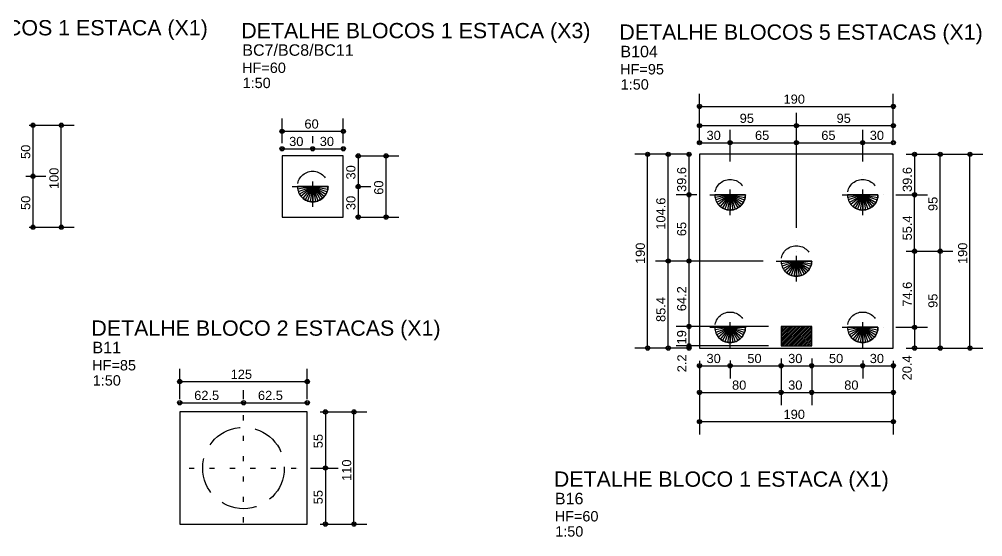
# Model space of a CAD drawing. Extents: x 0 to 119, y 0 to 84.
# Drawn here: x 74.49 to 93.38, y 42.2 to 52.35 of the extents above; entities that cross this region are included whole.
import ezdxf

# ---------------------------------------------------------------- set-up
doc = ezdxf.new("R2010")
doc.units = 0
doc.header["$MEASUREMENT"] = 0
for name, pattern in [('ESTILO_TQS_0001', [1, 0.7, -0.3]), ('ESTILO_TQS_0002', [0.4, 0.1, -0.3]), ('ESTILO_TQS_0003', [1.5, 0.5, -0.4, 0.1, -0.5])]:
    doc.linetypes.add(name, pattern=pattern)
for name, color, linetype in [('1', 3, 'CONTINUOUS'), ('10', 252, 'CONTINUOUS'), ('15', 12, 'CONTINUOUS'), ('18', 6, 'CONTINUOUS'), ('3', 7, 'CONTINUOUS'), ('32', 250, 'CONTINUOUS'), ('62', 7, 'CONTINUOUS')]:
    doc.layers.add(name, color=color, linetype=linetype)
doc.styles.add('TQS_ARIAL', font='arial.ttf')

msp = doc.modelspace()

# ---------------------------------------------------------------- linework, layer by layer
at = {"layer": '1', "color": 3, "linetype": 'Continuous'}
for p, q in [((89.729301, 47.799843), (89.729301, 47.799843)), ((89.7293, 46.133282), (89.7293, 46.133282))]:
    msp.add_line(p, q, dxfattribs=at)
for points in [[(80.54488, 49.068644), (79.94488, 49.068644), (79.945113, 49.056833), (79.947418, 49.029703), (79.95154, 49.005782), (79.957368, 48.982989), (79.967343, 48.954745), (79.980289, 48.927253), (79.991224, 48.908461), (80.006937, 48.885933), (80.020523, 48.869485), (80.042105, 48.847551), (80.060738, 48.831807), (80.082726, 48.816243), (80.104075, 48.80374), (80.130166, 48.791442), (80.150467, 48.783887), (80.179999, 48.775744), (80.206161, 48.771153), (80.230655, 48.768981), (80.24488, 48.768644), (80.256367, 48.768864), (80.281109, 48.770839), (80.309627, 48.775714), (80.33621, 48.782883), (80.361111, 48.792075), (80.38588, 48.803844), (80.405978, 48.815567), (80.431258, 48.833562), (80.447125, 48.847065), (80.467118, 48.867123), (80.482247, 48.885186), (80.499474, 48.909955), (80.5098, 48.927868), (80.523451, 48.957296), (80.53239, 48.982982), (80.5384, 49.006625), (80.542092, 49.027834), (80.544685, 49.057828), (80.54488, 49.068644)], [(88.729301, 48.906883), (88.129301, 48.906883), (88.129533, 48.895072), (88.131839, 48.867943), (88.135961, 48.844021), (88.141789, 48.821228), (88.151763, 48.792985), (88.164709, 48.765493), (88.175644, 48.746701), (88.191358, 48.724173), (88.204944, 48.707725), (88.226525, 48.68579), (88.245158, 48.670046), (88.267147, 48.654482), (88.288496, 48.641979), (88.314587, 48.629681), (88.334888, 48.622126), (88.364419, 48.613983), (88.390582, 48.609392), (88.415075, 48.60722), (88.429301, 48.606883), (88.440788, 48.607103), (88.465529, 48.609078), (88.494048, 48.613953), (88.520631, 48.621123), (88.545532, 48.630314), (88.570301, 48.642083), (88.590399, 48.653807), (88.615678, 48.671801), (88.631546, 48.685305), (88.651539, 48.705363), (88.666668, 48.723425), (88.683895, 48.748195), (88.69422, 48.766108), (88.707872, 48.795536), (88.716811, 48.821221), (88.72282, 48.844864), (88.726512, 48.866074), (88.729106, 48.896067), (88.729301, 48.906883)], [(91.329301, 48.906883), (90.729301, 48.906883), (90.729533, 48.895072), (90.731839, 48.867943), (90.735961, 48.844021), (90.741789, 48.821228), (90.751763, 48.792985), (90.764709, 48.765493), (90.775644, 48.746701), (90.791358, 48.724173), (90.804944, 48.707725), (90.826525, 48.68579), (90.845158, 48.670046), (90.867147, 48.654482), (90.888496, 48.641979), (90.914587, 48.629681), (90.934888, 48.622126), (90.964419, 48.613983), (90.990582, 48.609392), (91.015075, 48.60722), (91.029301, 48.606883), (91.040788, 48.607103), (91.065529, 48.609078), (91.094048, 48.613953), (91.120631, 48.621123), (91.145532, 48.630314), (91.170301, 48.642083), (91.190399, 48.653807), (91.215678, 48.671801), (91.231546, 48.685305), (91.251539, 48.705363), (91.266668, 48.723425), (91.283895, 48.748195), (91.29422, 48.766108), (91.307872, 48.795536), (91.316811, 48.821221), (91.32282, 48.844864), (91.326512, 48.866074), (91.329106, 48.896067), (91.329301, 48.906883)], [(90.029301, 47.606883), (89.429301, 47.606883), (89.429533, 47.595072), (89.431839, 47.567943), (89.435961, 47.544021), (89.441789, 47.521228), (89.451763, 47.492985), (89.464709, 47.465493), (89.475644, 47.446701), (89.491358, 47.424173), (89.504944, 47.407725), (89.526525, 47.38579), (89.545158, 47.370046), (89.567147, 47.354482), (89.588496, 47.341979), (89.614587, 47.329681), (89.634888, 47.322126), (89.664419, 47.313983), (89.690582, 47.309392), (89.715075, 47.30722), (89.729301, 47.306883), (89.740788, 47.307103), (89.765529, 47.309078), (89.794048, 47.313953), (89.820631, 47.321123), (89.845532, 47.330314), (89.870301, 47.342083), (89.890399, 47.353807), (89.915678, 47.371801), (89.931546, 47.385305), (89.951539, 47.405363), (89.966668, 47.423425), (89.983895, 47.448195), (89.99422, 47.466108), (90.007872, 47.495536), (90.016811, 47.521221), (90.02282, 47.544864), (90.026512, 47.566074), (90.029106, 47.596067), (90.029301, 47.606883)], [(88.729301, 46.306883), (88.129301, 46.306883), (88.129533, 46.295072), (88.131839, 46.267943), (88.135961, 46.244021), (88.141789, 46.221228), (88.151763, 46.192985), (88.164709, 46.165493), (88.175644, 46.146701), (88.191358, 46.124173), (88.204944, 46.107725), (88.226525, 46.08579), (88.245158, 46.070046), (88.267147, 46.054482), (88.288496, 46.041979), (88.314587, 46.029681), (88.334888, 46.022126), (88.364419, 46.013983), (88.390582, 46.009392), (88.415075, 46.00722), (88.429301, 46.006883), (88.440788, 46.007103), (88.465529, 46.009078), (88.494048, 46.013953), (88.520631, 46.021123), (88.545532, 46.030314), (88.570301, 46.042083), (88.590399, 46.053807), (88.615678, 46.071801), (88.631546, 46.085305), (88.651539, 46.105363), (88.666668, 46.123425), (88.683895, 46.148195), (88.69422, 46.166108), (88.707872, 46.195536), (88.716811, 46.221221), (88.72282, 46.244864), (88.726512, 46.266074), (88.729106, 46.296067), (88.729301, 46.306883)], [(91.329301, 46.306883), (90.729301, 46.306883), (90.729533, 46.295072), (90.731839, 46.267943), (90.735961, 46.244021), (90.741789, 46.221228), (90.751763, 46.192985), (90.764709, 46.165493), (90.775644, 46.146701), (90.791358, 46.124173), (90.804944, 46.107725), (90.826525, 46.08579), (90.845158, 46.070046), (90.867147, 46.054482), (90.888496, 46.041979), (90.914587, 46.029681), (90.934888, 46.022126), (90.964419, 46.013983), (90.990582, 46.009392), (91.015075, 46.00722), (91.029301, 46.006883), (91.040788, 46.007103), (91.065529, 46.009078), (91.094048, 46.013953), (91.120631, 46.021123), (91.145532, 46.030314), (91.170301, 46.042083), (91.190399, 46.053807), (91.215678, 46.071801), (91.231546, 46.085305), (91.251539, 46.105363), (91.266668, 46.123425), (91.283895, 46.148195), (91.29422, 46.166108), (91.307872, 46.195536), (91.316811, 46.221221), (91.32282, 46.244864), (91.326512, 46.266074), (91.329106, 46.296067), (91.329301, 46.306883)]]:
    msp.add_lwpolyline(points, dxfattribs=at)
at = {"layer": '10', "color": 252, "linetype": 'ESTILO_TQS_0003'}
for p, q in [((80.24488, 48.668744), (80.24488, 49.468544)), ((88.429301, 48.506983), (88.429301, 49.306783)), ((91.029301, 48.506983), (91.029301, 49.306783)), ((79.84498, 49.068644), (80.64478, 49.068644)), ((88.029401, 48.906883), (88.829201, 48.906883)), ((90.629401, 48.906883), (91.429201, 48.906883)), ((89.729301, 47.206983), (89.729301, 48.006783)), ((89.329401, 47.606883), (90.129201, 47.606883)), ((88.429301, 45.906983), (88.429301, 46.706783)), ((91.029301, 45.906983), (91.029301, 46.706783)), ((88.029401, 46.306883), (88.829201, 46.306883)), ((90.629401, 46.306883), (91.429201, 46.306883))]:
    msp.add_line(p, q, dxfattribs=at)
at = {"layer": '10', "color": 252, "linetype": 'Continuous'}
for p, q in [((80.24488, 49.068644), (79.94488, 49.068644)), ((80.24488, 49.068644), (79.949438, 49.016549)), ((80.24488, 49.068644), (79.962972, 48.966037)), ((80.24488, 49.068644), (79.985073, 48.918644)), ((80.24488, 49.068644), (80.015067, 48.875807)), ((80.24488, 49.068644), (80.052044, 48.83883)), ((80.24488, 49.068644), (80.09488, 48.808836)), ((80.24488, 49.068644), (80.142274, 48.786736)), ((80.24488, 49.068644), (80.192786, 48.773201)), ((80.24488, 49.068644), (80.24488, 48.768644)), ((80.24488, 49.068644), (80.296975, 48.773201)), ((80.24488, 49.068644), (80.347486, 48.786736)), ((80.24488, 49.068644), (80.39488, 48.808836)), ((80.24488, 49.068644), (80.437717, 48.83883)), ((80.24488, 49.068644), (80.474694, 48.875807)), ((80.24488, 49.068644), (80.504688, 48.918644)), ((80.24488, 49.068644), (80.526788, 48.966037)), ((80.24488, 49.068644), (80.540323, 49.016549)), ((80.24488, 49.068644), (80.54488, 49.068644)), ((88.429301, 48.906883), (88.129301, 48.906883)), ((88.429301, 48.906883), (88.133859, 48.854788)), ((88.429301, 48.906883), (88.147393, 48.804277)), ((88.429301, 48.906883), (88.169493, 48.756883)), ((88.429301, 48.906883), (88.199487, 48.714047)), ((88.429301, 48.906883), (88.236465, 48.67707)), ((88.429301, 48.906883), (88.279301, 48.647075)), ((88.429301, 48.906883), (88.326695, 48.624975)), ((88.429301, 48.906883), (88.377206, 48.611441)), ((88.429301, 48.906883), (88.429301, 48.606883)), ((88.429301, 48.906883), (88.481395, 48.611441)), ((88.429301, 48.906883), (88.531907, 48.624975)), ((88.429301, 48.906883), (88.579301, 48.647075)), ((88.429301, 48.906883), (88.622137, 48.67707)), ((88.429301, 48.906883), (88.659114, 48.714047)), ((88.429301, 48.906883), (88.689108, 48.756883)), ((88.429301, 48.906883), (88.711209, 48.804277)), ((88.429301, 48.906883), (88.724743, 48.854788)), ((88.429301, 48.906883), (88.729301, 48.906883)), ((91.029301, 48.906883), (90.729301, 48.906883)), ((91.029301, 48.906883), (90.733859, 48.854788)), ((91.029301, 48.906883), (90.747393, 48.804277)), ((91.029301, 48.906883), (90.769493, 48.756883)), ((91.029301, 48.906883), (90.799487, 48.714047)), ((91.029301, 48.906883), (90.836465, 48.67707)), ((91.029301, 48.906883), (90.879301, 48.647075)), ((91.029301, 48.906883), (90.926695, 48.624975)), ((91.029301, 48.906883), (90.977206, 48.611441)), ((91.029301, 48.906883), (91.029301, 48.606883)), ((91.029301, 48.906883), (91.081395, 48.611441)), ((91.029301, 48.906883), (91.131907, 48.624975)), ((91.029301, 48.906883), (91.179301, 48.647075)), ((91.029301, 48.906883), (91.222137, 48.67707)), ((91.029301, 48.906883), (91.259114, 48.714047)), ((91.029301, 48.906883), (91.289108, 48.756883)), ((91.029301, 48.906883), (91.311209, 48.804277)), ((91.029301, 48.906883), (91.324743, 48.854788)), ((91.029301, 48.906883), (91.329301, 48.906883)), ((89.729301, 47.606883), (89.429301, 47.606883)), ((89.729301, 47.606883), (89.433859, 47.554788)), ((89.729301, 47.606883), (89.447393, 47.504277)), ((89.729301, 47.606883), (89.469493, 47.456883)), ((89.729301, 47.606883), (89.499487, 47.414047)), ((89.729301, 47.606883), (89.536465, 47.37707)), ((89.729301, 47.606883), (89.579301, 47.347075)), ((89.729301, 47.606883), (89.626695, 47.324975)), ((89.729301, 47.606883), (89.677206, 47.311441)), ((89.729301, 47.606883), (89.729301, 47.306883)), ((89.729301, 47.606883), (89.781395, 47.311441)), ((89.729301, 47.606883), (89.831907, 47.324975)), ((89.729301, 47.606883), (89.879301, 47.347075)), ((89.729301, 47.606883), (89.922137, 47.37707)), ((89.729301, 47.606883), (89.959114, 47.414047)), ((89.729301, 47.606883), (89.989108, 47.456883)), ((89.729301, 47.606883), (90.011209, 47.504277)), ((89.729301, 47.606883), (90.024743, 47.554788)), ((89.729301, 47.606883), (90.029301, 47.606883)), ((88.429301, 46.306883), (88.129301, 46.306883)), ((88.429301, 46.306883), (88.133859, 46.254788)), ((88.429301, 46.306883), (88.147393, 46.204277)), ((88.429301, 46.306883), (88.169493, 46.156883)), ((88.429301, 46.306883), (88.199487, 46.114047)), ((88.429301, 46.306883), (88.236465, 46.07707)), ((88.429301, 46.306883), (88.279301, 46.047075)), ((88.429301, 46.306883), (88.326695, 46.024975)), ((88.429301, 46.306883), (88.377206, 46.011441)), ((88.429301, 46.306883), (88.429301, 46.006883)), ((88.429301, 46.306883), (88.481395, 46.011441)), ((88.429301, 46.306883), (88.531907, 46.024975)), ((88.429301, 46.306883), (88.579301, 46.047075)), ((88.429301, 46.306883), (88.622137, 46.07707)), ((88.429301, 46.306883), (88.659114, 46.114047)), ((88.429301, 46.306883), (88.689108, 46.156883)), ((88.429301, 46.306883), (88.711209, 46.204277)), ((88.429301, 46.306883), (88.724743, 46.254788)), ((88.429301, 46.306883), (88.729301, 46.306883)), ((91.029301, 46.306883), (90.729301, 46.306883)), ((91.029301, 46.306883), (90.733859, 46.254788)), ((91.029301, 46.306883), (90.747393, 46.204277)), ((91.029301, 46.306883), (90.769493, 46.156883)), ((91.029301, 46.306883), (90.799487, 46.114047)), ((91.029301, 46.306883), (90.836465, 46.07707)), ((91.029301, 46.306883), (90.879301, 46.047075)), ((91.029301, 46.306883), (90.926695, 46.024975)), ((91.029301, 46.306883), (90.977206, 46.011441)), ((91.029301, 46.306883), (91.029301, 46.006883)), ((91.029301, 46.306883), (91.081395, 46.011441)), ((91.029301, 46.306883), (91.131907, 46.024975)), ((91.029301, 46.306883), (91.179301, 46.047075)), ((91.029301, 46.306883), (91.222137, 46.07707)), ((91.029301, 46.306883), (91.259114, 46.114047)), ((91.029301, 46.306883), (91.289108, 46.156883)), ((91.029301, 46.306883), (91.311209, 46.204277)), ((91.029301, 46.306883), (91.324743, 46.254788)), ((91.029301, 46.306883), (91.329301, 46.306883))]:
    msp.add_line(p, q, dxfattribs=at)
at = {"layer": '10', "color": 252, "linetype": 'ESTILO_TQS_0002'}
for p, q in [((78.888104, 42.480993), (78.888104, 44.613793)), ((77.821704, 43.547393), (79.954504, 43.547393))]:
    msp.add_line(p, q, dxfattribs=at)
at = {"layer": '10', "color": 252, "linetype": 'ESTILO_TQS_0001'}
for centre, radius in [((80.24488, 49.068644), 0.3), ((88.429301, 48.906883), 0.3), ((91.029301, 48.906883), 0.3), ((89.729301, 47.606883), 0.3), ((88.429301, 46.306883), 0.3), ((91.029301, 46.306883), 0.3), ((78.888104, 43.547393), 0.8)]:
    msp.add_circle(centre, radius, dxfattribs=at)
at = {"layer": '18', "color": 6, "linetype": 'Continuous'}
for points in [[(87.829301, 45.899843), (91.629301, 45.899843), (91.629301, 49.699843), (87.829301, 49.699843), (87.829301, 45.899843)], [(79.64488, 48.468644), (80.84488, 48.468644), (80.84488, 49.668644), (79.64488, 49.668644), (79.64488, 48.468644)], [(77.638104, 42.447393), (80.138104, 42.447393), (80.138104, 44.647393), (77.638104, 44.647393), (77.638104, 42.447393)]]:
    msp.add_lwpolyline(points, dxfattribs=at)
at = {"layer": '32', "color": 250, "linetype": 'Continuous'}
for p, q in [((87.829301, 49.949843), (87.829301, 50.888295)), ((91.629301, 49.949843), (91.629301, 50.888295)), ((87.829301, 50.638295), (91.629301, 50.638295)), ((87.829301, 49.949843), (87.829301, 50.511951)), ((89.729301, 49.949843), (89.729301, 50.511951)), ((89.729301, 49.949843), (89.729301, 50.511951)), ((91.629301, 49.949843), (91.629301, 50.511951)), ((74.68404, 50.270347), (75.010749, 50.270347)), ((74.68404, 50.270347), (75.565594, 50.270347)), ((74.760749, 49.270347), (74.760749, 50.270347)), ((75.315594, 48.270347), (75.315594, 50.270347)), ((79.64488, 49.918644), (79.64488, 50.401379)), ((80.84488, 49.918644), (80.84488, 50.401379)), ((87.829301, 50.261951), (89.729301, 50.261951)), ((89.729301, 50.261951), (91.629301, 50.261951)), ((79.64488, 50.151379), (80.84488, 50.151379)), ((87.829301, 49.949843), (87.829301, 50.178104)), ((88.429301, 49.556783), (88.429301, 50.178104)), ((88.429301, 49.556783), (88.429301, 50.178104)), ((89.729301, 49.949843), (89.729301, 50.178104)), ((89.729301, 48.256783), (89.729301, 50.178104)), ((91.029301, 49.556783), (91.029301, 50.178104)), ((91.029301, 49.556783), (91.029301, 50.178104)), ((91.629301, 49.949843), (91.629301, 50.178104)), ((79.64488, 49.918644), (79.64488, 50.058326)), ((80.24488, 49.918644), (80.24488, 50.058326)), ((80.24488, 49.918644), (80.24488, 50.058326)), ((80.84488, 49.918644), (80.84488, 50.058326)), ((87.829301, 49.928104), (88.429301, 49.928104)), ((88.429301, 49.928104), (89.729301, 49.928104)), ((89.729301, 49.928104), (91.029301, 49.928104)), ((91.029301, 49.928104), (91.629301, 49.928104)), ((79.64488, 49.808326), (80.24488, 49.808326)), ((80.24488, 49.808326), (80.84488, 49.808326)), ((87.579301, 49.699843), (86.562372, 49.699843)), ((86.812372, 45.899843), (86.812372, 49.699843)), ((87.579301, 49.699843), (86.965186, 49.699843)), ((87.215186, 47.606883), (87.215186, 49.699843)), ((87.579301, 49.699843), (87.373451, 49.699843)), ((87.623451, 48.906883), (87.623451, 49.699843)), ((87.829301, 49.699843), (87.829301, 49.699843)), ((87.829301, 49.699843), (87.829301, 49.699843)), ((87.829301, 49.699843), (87.829301, 49.699843)), ((87.829301, 49.699843), (87.829301, 49.699843)), ((87.829301, 49.699843), (87.829301, 49.699843)), ((87.829301, 49.699843), (87.829301, 49.699843)), ((89.729301, 49.699843), (89.729301, 49.699843)), ((89.729301, 49.699843), (89.729301, 49.699843)), ((89.729301, 49.699843), (89.729301, 49.699843)), ((91.629301, 49.699843), (91.629301, 49.699843)), ((91.629301, 49.699843), (91.629301, 49.699843)), ((91.629301, 49.699843), (91.629301, 49.699843)), ((91.629301, 49.699843), (91.629301, 49.699843)), ((91.629301, 49.699843), (91.629301, 49.699843)), ((91.879301, 49.699843), (92.297249, 49.699843)), ((91.879301, 49.699843), (91.879301, 49.699843)), ((91.879301, 49.699843), (93.382991, 49.699843)), ((92.047249, 49.699843), (92.047249, 48.906883)), ((92.129301, 49.699843), (92.799651, 49.699843)), ((92.549651, 47.799843), (92.549651, 49.699843)), ((93.132991, 45.899843), (93.132991, 49.699843)), ((79.64488, 49.668644), (79.64488, 49.668644)), ((79.64488, 49.668644), (79.64488, 49.668644)), ((80.24488, 49.668644), (80.24488, 49.668644)), ((80.24488, 49.668644), (80.24488, 49.668644)), ((80.84488, 49.668644), (80.84488, 49.668644)), ((80.84488, 49.668644), (80.84488, 49.668644)), ((80.84488, 49.668644), (80.84488, 49.668644)), ((80.84488, 49.668644), (80.84488, 49.668644)), ((81.09488, 49.668644), (81.386606, 49.668644)), ((81.09488, 49.668644), (81.933223, 49.668644)), ((81.136606, 49.668644), (81.136606, 49.068644)), ((81.683223, 48.468644), (81.683223, 49.668644)), ((74.61714, 49.270347), (75.010749, 49.270347)), ((74.68404, 49.270347), (75.010749, 49.270347)), ((74.760749, 48.270347), (74.760749, 49.270347)), ((88.429301, 49.306783), (88.429301, 49.306783)), ((88.429301, 49.306783), (88.429301, 49.306783)), ((91.029301, 49.306783), (91.029301, 49.306783)), ((91.029301, 49.306783), (91.029301, 49.306783)), ((80.84488, 49.068644), (80.84488, 49.068644)), ((80.84488, 49.068644), (80.84488, 49.068644)), ((81.09488, 49.068644), (81.386606, 49.068644)), ((81.09488, 49.068644), (81.386606, 49.068644)), ((81.136606, 49.068644), (81.136606, 48.468644)), ((87.779401, 48.906883), (87.373451, 48.906883)), ((87.779401, 48.906883), (87.373451, 48.906883)), ((87.623451, 47.606883), (87.623451, 48.906883)), ((88.029401, 48.906883), (88.029401, 48.906883)), ((88.029401, 48.906883), (88.029401, 48.906883)), ((91.429201, 48.906883), (91.429201, 48.906883)), ((91.679201, 48.906883), (92.297249, 48.906883)), ((91.679201, 48.906883), (91.679201, 48.906883)), ((91.929201, 48.906883), (92.297249, 48.906883)), ((92.047249, 47.799843), (92.047249, 48.906883)), ((80.84488, 48.468644), (80.84488, 48.468644)), ((80.84488, 48.468644), (80.84488, 48.468644)), ((81.09488, 48.468644), (81.386606, 48.468644)), ((81.09488, 48.468644), (81.933223, 48.468644)), ((74.68404, 48.270347), (75.010749, 48.270347)), ((74.68404, 48.270347), (75.565594, 48.270347)), ((89.729301, 48.006783), (89.729301, 48.006783)), ((91.629301, 47.799843), (91.629301, 47.799843)), ((91.879301, 47.799843), (92.297249, 47.799843)), ((91.879301, 47.799843), (91.879301, 47.799843)), ((91.879301, 47.799843), (91.879301, 47.799843)), ((91.879301, 47.799843), (91.879301, 47.799843)), ((92.047249, 46.306883), (92.047249, 47.799843)), ((92.129301, 47.799843), (92.297249, 47.799843)), ((92.129301, 47.799843), (92.799651, 47.799843)), ((92.129301, 47.799843), (92.799651, 47.799843)), ((92.549651, 45.899843), (92.549651, 47.799843)), ((89.079401, 47.606883), (86.965186, 47.606883)), ((87.579301, 47.606883), (86.965186, 47.606883)), ((87.215186, 45.899843), (87.215186, 47.606883)), ((89.079401, 47.606883), (87.373451, 47.606883)), ((89.079401, 47.606883), (87.373451, 47.606883)), ((87.623451, 46.323282), (87.623451, 47.606883)), ((87.829301, 47.606883), (87.829301, 47.606883)), ((89.329401, 47.606883), (89.329401, 47.606883)), ((89.329401, 47.606883), (89.329401, 47.606883)), ((89.329401, 47.606883), (89.329401, 47.606883)), ((89.1793, 46.323282), (87.373451, 46.323282)), ((89.1793, 46.323282), (87.373451, 46.323282)), ((87.623451, 45.943282), (87.623451, 46.323282)), ((89.4293, 46.323282), (89.4293, 46.323282)), ((89.4293, 46.323282), (89.4293, 46.323282)), ((91.429201, 46.306883), (91.429201, 46.306883)), ((91.679201, 46.306883), (91.679201, 46.306883)), ((91.679201, 46.306883), (92.297249, 46.306883)), ((91.929201, 46.306883), (92.297249, 46.306883)), ((92.047249, 46.306883), (92.047249, 45.899843)), ((89.1793, 45.943282), (87.373451, 45.943282)), ((89.1793, 45.943282), (87.373451, 45.943282)), ((87.623451, 45.899843), (87.623451, 45.943282)), ((89.4293, 45.943282), (89.4293, 45.943282)), ((89.4293, 45.943282), (89.4293, 45.943282)), ((89.4293, 45.943282), (89.4293, 45.943282)), ((89.4293, 45.943282), (89.4293, 45.943282)), ((89.4293, 45.943282), (89.4293, 45.943282)), ((89.4293, 45.943282), (89.4293, 45.943282)), ((90.0293, 45.943282), (90.0293, 45.943282)), ((90.0293, 45.943282), (90.0293, 45.943282)), ((90.0293, 45.943282), (90.0293, 45.943282)), ((90.0293, 45.943282), (90.0293, 45.943282)), ((87.579301, 45.899843), (86.562372, 45.899843)), ((87.579301, 45.899843), (86.965186, 45.899843)), ((87.579301, 45.899843), (87.373451, 45.899843)), ((87.829301, 45.899843), (87.829301, 45.899843)), ((87.829301, 45.899843), (87.829301, 45.899843)), ((87.829301, 45.899843), (87.829301, 45.899843)), ((87.829301, 45.899843), (87.829301, 45.899843)), ((87.829301, 45.899843), (87.829301, 45.899843)), ((87.829301, 45.899843), (87.829301, 45.899843)), ((88.429301, 45.906983), (88.429301, 45.906983)), ((88.429301, 45.906983), (88.429301, 45.906983)), ((91.029301, 45.906983), (91.029301, 45.906983)), ((91.029301, 45.906983), (91.029301, 45.906983)), ((91.629301, 45.899843), (91.629301, 45.899843)), ((91.629301, 45.899843), (91.629301, 45.899843)), ((91.629301, 45.899843), (91.629301, 45.899843)), ((91.629301, 45.899843), (91.629301, 45.899843)), ((91.629301, 45.899843), (91.629301, 45.899843)), ((91.629301, 45.899843), (91.629301, 45.899843)), ((91.879301, 45.899843), (92.799651, 45.899843)), ((91.879301, 45.899843), (93.382991, 45.899843)), ((91.879301, 45.899843), (92.297249, 45.899843)), ((87.829301, 45.649843), (87.829301, 45.301699)), ((87.829301, 45.649843), (87.829301, 44.779493)), ((87.829301, 45.649843), (87.829301, 44.206828)), ((87.829301, 45.551699), (88.429301, 45.551699)), ((88.429301, 45.656983), (88.429301, 45.301699)), ((88.429301, 45.656983), (88.429301, 45.301699)), ((88.429301, 45.551699), (89.4293, 45.551699)), ((89.4293, 45.693282), (89.4293, 45.301699)), ((89.4293, 45.693282), (89.4293, 45.301699)), ((89.4293, 45.693282), (89.4293, 44.779493)), ((89.4293, 45.693282), (89.4293, 44.779493)), ((89.4293, 45.551699), (90.0293, 45.551699)), ((90.0293, 45.693282), (90.0293, 45.301699)), ((90.0293, 45.693282), (90.0293, 45.301699)), ((90.0293, 45.693282), (90.0293, 44.779493)), ((90.0293, 45.693282), (90.0293, 44.779493)), ((90.0293, 45.551699), (91.029301, 45.551699)), ((91.029301, 45.656983), (91.029301, 45.301699)), ((91.029301, 45.656983), (91.029301, 45.301699)), ((91.029301, 45.551699), (91.629301, 45.551699)), ((91.629301, 45.649843), (91.629301, 45.301699)), ((91.629301, 45.649843), (91.629301, 44.779493)), ((91.629301, 45.649843), (91.629301, 44.206828)), ((77.638104, 44.897393), (77.638104, 45.491938)), ((80.138104, 44.897393), (80.138104, 45.491938)), ((77.638104, 45.241938), (80.138104, 45.241938)), ((77.638104, 44.897393), (77.638104, 45.077162)), ((78.888104, 44.897393), (78.888104, 45.077162)), ((78.888104, 44.897393), (78.888104, 45.077162)), ((80.138104, 44.897393), (80.138104, 45.077162)), ((87.829301, 45.029493), (89.4293, 45.029493)), ((89.4293, 45.029493), (90.0293, 45.029493)), ((90.0293, 45.029493), (91.629301, 45.029493)), ((77.638104, 44.827162), (78.888104, 44.827162)), ((78.888104, 44.827162), (80.138104, 44.827162)), ((77.638104, 44.647393), (77.638104, 44.647393)), ((77.638104, 44.647393), (77.638104, 44.647393)), ((78.888104, 44.647393), (78.888104, 44.647393)), ((78.888104, 44.647393), (78.888104, 44.647393)), ((80.138104, 44.647393), (80.138104, 44.647393)), ((80.138104, 44.647393), (80.138104, 44.647393)), ((80.138104, 44.647393), (80.138104, 44.647393)), ((80.138104, 44.647393), (80.138104, 44.647393)), ((80.388104, 44.647393), (80.74519, 44.647393)), ((80.388104, 44.647393), (81.304203, 44.647393)), ((80.49519, 44.647393), (80.49519, 43.547393)), ((81.054203, 42.447393), (81.054203, 44.647393)), ((87.829301, 44.456828), (91.629301, 44.456828)), ((79.954504, 43.547393), (79.954504, 43.547393)), ((80.204504, 43.547393), (80.74519, 43.547393)), ((80.204504, 43.547393), (80.204504, 43.547393)), ((80.454504, 43.547393), (80.74519, 43.547393)), ((80.49519, 43.547393), (80.49519, 42.447393)), ((80.138104, 42.447393), (80.138104, 42.447393)), ((80.138104, 42.447393), (80.138104, 42.447393)), ((80.388104, 42.447393), (80.74519, 42.447393)), ((80.388104, 42.447393), (81.304203, 42.447393))]:
    msp.add_line(p, q, dxfattribs=at)
for centre, radius in [((87.829301, 50.638295), 0.041625), ((87.829301, 50.638295), 0.02075), ((91.629301, 50.638295), 0.041625), ((91.629301, 50.638295), 0.02075), ((74.760749, 50.270347), 0.041625), ((74.760749, 50.270347), 0.02075), ((75.315594, 50.270347), 0.041625), ((75.315594, 50.270347), 0.02075), ((87.829301, 50.261951), 0.041625), ((87.829301, 50.261951), 0.02075), ((89.729301, 50.261951), 0.041625), ((89.729301, 50.261951), 0.041625), ((89.729301, 50.261951), 0.02075), ((89.729301, 50.261951), 0.02075), ((91.629301, 50.261951), 0.041625), ((91.629301, 50.261951), 0.02075), ((79.64488, 50.151379), 0.041625), ((79.64488, 50.151379), 0.02075), ((80.84488, 50.151379), 0.041625), ((80.84488, 50.151379), 0.02075), ((87.829301, 49.928104), 0.041625), ((87.829301, 49.928104), 0.02075), ((88.429301, 49.928104), 0.041625), ((88.429301, 49.928104), 0.041625), ((88.429301, 49.928104), 0.02075), ((88.429301, 49.928104), 0.02075), ((89.729301, 49.928104), 0.041625), ((89.729301, 49.928104), 0.041625), ((89.729301, 49.928104), 0.02075), ((89.729301, 49.928104), 0.02075), ((91.029301, 49.928104), 0.041625), ((91.029301, 49.928104), 0.041625), ((91.029301, 49.928104), 0.02075), ((91.029301, 49.928104), 0.02075), ((91.629301, 49.928104), 0.041625), ((91.629301, 49.928104), 0.02075), ((79.64488, 49.808326), 0.041625), ((79.64488, 49.808326), 0.02075), ((80.24488, 49.808326), 0.041625), ((80.24488, 49.808326), 0.041625), ((80.24488, 49.808326), 0.02075), ((80.24488, 49.808326), 0.02075), ((80.84488, 49.808326), 0.041625), ((80.84488, 49.808326), 0.02075), ((81.136606, 49.668644), 0.041625), ((81.136606, 49.668644), 0.02075), ((81.683223, 49.668644), 0.041625), ((81.683223, 49.668644), 0.02075), ((86.812372, 49.699843), 0.041625), ((86.812372, 49.699843), 0.02075), ((87.215186, 49.699843), 0.041625), ((87.215186, 49.699843), 0.02075), ((87.623451, 49.699843), 0.041625), ((87.623451, 49.699843), 0.02075), ((92.047249, 49.699843), 0.041625), ((92.047249, 49.699843), 0.02075), ((92.549651, 49.699843), 0.041625), ((92.549651, 49.699843), 0.02075), ((93.132991, 49.699843), 0.041625), ((93.132991, 49.699843), 0.02075), ((74.760749, 49.270347), 0.041625), ((74.760749, 49.270347), 0.041625), ((74.760749, 49.270347), 0.02075), ((74.760749, 49.270347), 0.02075), ((81.136606, 49.068644), 0.041625), ((81.136606, 49.068644), 0.041625), ((81.136606, 49.068644), 0.02075), ((81.136606, 49.068644), 0.02075), ((87.623451, 48.906883), 0.041625), ((87.623451, 48.906883), 0.041625), ((92.047249, 48.906883), 0.041625), ((92.047249, 48.906883), 0.041625), ((87.623451, 48.906883), 0.02075), ((87.623451, 48.906883), 0.02075), ((92.047249, 48.906883), 0.02075), ((92.047249, 48.906883), 0.02075), ((81.136606, 48.468644), 0.041625), ((81.136606, 48.468644), 0.02075), ((81.683223, 48.468644), 0.041625), ((81.683223, 48.468644), 0.02075), ((74.760749, 48.270347), 0.041625), ((74.760749, 48.270347), 0.02075), ((75.315594, 48.270347), 0.041625), ((75.315594, 48.270347), 0.02075), ((92.047249, 47.799843), 0.041625), ((92.047249, 47.799843), 0.041625), ((92.047249, 47.799843), 0.02075), ((92.047249, 47.799843), 0.02075), ((92.549651, 47.799843), 0.041625), ((92.549651, 47.799843), 0.041625), ((92.549651, 47.799843), 0.02075), ((92.549651, 47.799843), 0.02075), ((87.215186, 47.606883), 0.041625), ((87.215186, 47.606883), 0.041625), ((87.215186, 47.606883), 0.02075), ((87.215186, 47.606883), 0.02075), ((87.623451, 47.606883), 0.041625), ((87.623451, 47.606883), 0.041625), ((87.623451, 47.606883), 0.02075), ((87.623451, 47.606883), 0.02075), ((87.623451, 46.323282), 0.041625), ((87.623451, 46.323282), 0.041625), ((87.623451, 46.323282), 0.02075), ((87.623451, 46.323282), 0.02075), ((92.047249, 46.306883), 0.041625), ((92.047249, 46.306883), 0.041625), ((92.047249, 46.306883), 0.02075), ((92.047249, 46.306883), 0.02075), ((86.812372, 45.899843), 0.041625), ((86.812372, 45.899843), 0.02075), ((87.215186, 45.899843), 0.041625), ((87.215186, 45.899843), 0.02075), ((87.623451, 45.943282), 0.041625), ((87.623451, 45.943282), 0.041625), ((87.623451, 45.899843), 0.041625), ((87.623451, 45.943282), 0.02075), ((87.623451, 45.943282), 0.02075), ((87.623451, 45.899843), 0.02075), ((92.047249, 45.899843), 0.041625), ((92.047249, 45.899843), 0.02075), ((92.549651, 45.899843), 0.041625), ((92.549651, 45.899843), 0.02075), ((93.132991, 45.899843), 0.041625), ((93.132991, 45.899843), 0.02075), ((87.829301, 45.551699), 0.041625), ((87.829301, 45.551699), 0.02075), ((88.429301, 45.551699), 0.041625), ((88.429301, 45.551699), 0.041625), ((88.429301, 45.551699), 0.02075), ((88.429301, 45.551699), 0.02075), ((89.4293, 45.551699), 0.041625), ((89.4293, 45.551699), 0.041625), ((89.4293, 45.551699), 0.02075), ((89.4293, 45.551699), 0.02075), ((90.0293, 45.551699), 0.041625), ((90.0293, 45.551699), 0.041625), ((90.0293, 45.551699), 0.02075), ((90.0293, 45.551699), 0.02075), ((91.029301, 45.551699), 0.041625), ((91.029301, 45.551699), 0.041625), ((91.029301, 45.551699), 0.02075), ((91.029301, 45.551699), 0.02075), ((91.629301, 45.551699), 0.041625), ((91.629301, 45.551699), 0.02075), ((77.638104, 45.241938), 0.041625), ((77.638104, 45.241938), 0.02075), ((80.138104, 45.241938), 0.041625), ((80.138104, 45.241938), 0.02075), ((87.829301, 45.029493), 0.041625), ((87.829301, 45.029493), 0.02075), ((89.4293, 45.029493), 0.041625), ((89.4293, 45.029493), 0.041625), ((89.4293, 45.029493), 0.02075), ((89.4293, 45.029493), 0.02075), ((90.0293, 45.029493), 0.041625), ((90.0293, 45.029493), 0.041625), ((90.0293, 45.029493), 0.02075), ((90.0293, 45.029493), 0.02075), ((91.629301, 45.029493), 0.041625), ((91.629301, 45.029493), 0.02075), ((77.638104, 44.827162), 0.041625), ((77.638104, 44.827162), 0.02075), ((78.888104, 44.827162), 0.041625), ((78.888104, 44.827162), 0.041625), ((78.888104, 44.827162), 0.02075), ((78.888104, 44.827162), 0.02075), ((80.138104, 44.827162), 0.041625), ((80.138104, 44.827162), 0.02075), ((80.49519, 44.647393), 0.041625), ((80.49519, 44.647393), 0.02075), ((81.054203, 44.647393), 0.041625), ((81.054203, 44.647393), 0.02075), ((87.829301, 44.456828), 0.041625), ((87.829301, 44.456828), 0.02075), ((91.629301, 44.456828), 0.041625), ((91.629301, 44.456828), 0.02075), ((80.49519, 43.547393), 0.041625), ((80.49519, 43.547393), 0.041625), ((80.49519, 43.547393), 0.02075), ((80.49519, 43.547393), 0.02075), ((80.49519, 42.447393), 0.041625), ((80.49519, 42.447393), 0.02075), ((81.054203, 42.447393), 0.041625), ((81.054203, 42.447393), 0.02075)]:
    msp.add_circle(centre, radius, dxfattribs=at)
at = {"layer": '62', "linetype": 'Continuous'}
for p, q in [((89.4293, 45.977589), (89.774994, 46.323282)), ((89.4293, 46.012944), (89.739638, 46.323282)), ((89.4293, 46.048299), (89.704283, 46.323282)), ((89.4293, 46.083655), (89.668928, 46.323282)), ((89.4293, 46.11901), (89.633572, 46.323282)), ((89.4293, 46.154365), (89.598217, 46.323282)), ((89.4293, 46.189721), (89.562862, 46.323282)), ((89.4293, 46.225076), (89.527506, 46.323282)), ((89.4293, 46.260431), (89.492151, 46.323282)), ((89.4293, 46.295787), (89.456796, 46.323282)), ((89.430349, 45.943282), (89.810349, 46.323282)), ((89.465704, 45.943282), (89.845704, 46.323282)), ((89.50106, 45.943282), (89.88106, 46.323282)), ((89.536415, 45.943282), (89.916415, 46.323282)), ((89.57177, 45.943282), (89.95177, 46.323282)), ((89.607126, 45.943282), (89.987126, 46.323282)), ((89.642481, 45.943282), (90.022481, 46.323282)), ((89.677837, 45.943282), (90.0293, 46.294746)), ((89.713192, 45.943282), (90.0293, 46.25939)), ((89.748547, 45.943282), (90.0293, 46.224035)), ((89.783903, 45.943282), (90.0293, 46.18868)), ((89.819258, 45.943282), (90.0293, 46.153324)), ((89.854613, 45.943282), (90.0293, 46.117969)), ((89.889969, 45.943282), (90.0293, 46.082614)), ((89.925324, 45.943282), (90.0293, 46.047258)), ((89.960679, 45.943282), (90.0293, 46.011903)), ((89.996035, 45.943282), (90.0293, 45.976548))]:
    msp.add_line(p, q, dxfattribs=at)
msp.add_lwpolyline([(89.4293, 45.943282), (90.0293, 45.943282), (90.0293, 46.323282), (89.4293, 46.323282), (89.4293, 45.943282)], dxfattribs=at)

# ---------------------------------------------------------------- texts
at = {"layer": '15', "color": 12, "linetype": 'Continuous', "style": 'TQS_ARIAL'}
for s, p in [('DETALHE BLOCOS 1 ESTACA (X1)', (71.342258, 52.032812)), ('DETALHE BLOCOS 1 ESTACA (X3)', (78.844085, 51.976318)), ('DETALHE BLOCOS 5 ESTACAS (X1)', (86.25765, 51.947298)), ('DETALHE BLOCO 2 ESTACAS (X1)', (75.905337, 46.141924)), ('DETALHE BLOCO 1 ESTACA (X1)', (84.973596, 43.180028))]:
    msp.add_text(s, height=0.3, dxfattribs=at).set_placement(p)
at = {"layer": '3', "color": 7, "linetype": 'Continuous', "style": 'TQS_ARIAL'}
for s, height, p in [('BC7/BC8/BC11', 0.225, (78.864865, 51.632543)), ('B104', 0.225, (86.27843, 51.603524)), ('HF=60', 0.203, (78.859612, 51.29598)), ('HF=95', 0.203, (86.273177, 51.26696)), ('1:50', 0.2025, (78.870619, 50.998631)), ('1:50', 0.2025, (86.284184, 50.969612)), ('B11', 0.225, (75.926117, 45.79815)), ('HF=85', 0.203, (75.920863, 45.461586)), ('1:50', 0.2025, (75.93187, 45.164238)), ('B16', 0.225, (84.994376, 42.836253)), ('HF=60', 0.203, (84.989123, 42.49969)), ('1:50', 0.2025, (85.00013, 42.202341))]:
    msp.add_text(s, height=height, dxfattribs=at).set_placement(p)
at = {"layer": '32', "color": 250, "linetype": 'Continuous', "style": 'TQS_ARIAL'}
for s, p in [('190', (89.477301, 50.692295)), ('95', (88.617301, 50.315951)), ('95', (90.517301, 50.315951)), ('60', (80.08288, 50.205379)), ('30', (87.967301, 49.982104)), ('65', (88.917301, 49.982104)), ('65', (90.217301, 49.982104)), ('30', (91.167301, 49.982104)), ('30', (79.78288, 49.862326)), ('30', (80.38288, 49.862326)), ('30', (87.967301, 45.605699)), ('50', (88.767301, 45.605699)), ('30', (89.5673, 45.605699)), ('50', (90.367301, 45.605699)), ('30', (91.167301, 45.605699)), ('125', (78.636104, 45.295938)), ('80', (88.467301, 45.083493)), ('30', (89.5673, 45.083493)), ('80', (90.667301, 45.083493)), ('62.5', (77.921104, 44.881162)), ('62.5', (79.171104, 44.881162)), ('190', (89.477301, 44.510828))]:
    msp.add_text(s, height=0.18, dxfattribs=at).set_placement(p)
for s, p in [('50', (74.706749, 49.608347)), ('100', (75.261594, 49.018347)), ('30', (81.082606, 49.206644)), ('39.6', (87.569451, 48.961363)), ('39.6', (91.993249, 48.961363)), ('60', (81.629223, 48.906644)), ('50', (74.706749, 48.608347)), ('30', (81.082606, 48.606644)), ('104.6', (87.161186, 48.221363)), ('95', (92.495651, 48.587843)), ('65', (87.569451, 48.094883)), ('55.4', (91.993249, 48.011363)), ('190', (86.758372, 47.547843)), ('190', (93.078991, 47.547843)), ('64.2', (87.569451, 46.623082)), ('74.6', (91.993249, 46.711363)), ('85.4', (87.161186, 46.411363)), ('95', (92.495651, 46.687843)), ('19', (87.569451, 45.971282)), ('2.2', (87.574223, 45.425318)), ('20.4', (91.988124, 45.266782)), ('55', (80.44119, 43.935393)), ('110', (81.000203, 43.295393)), ('55', (80.44119, 42.835393))]:
    msp.add_text(s, height=0.18, rotation=90, dxfattribs=at).set_placement(p)

doc.saveas('drawing.dxf')
